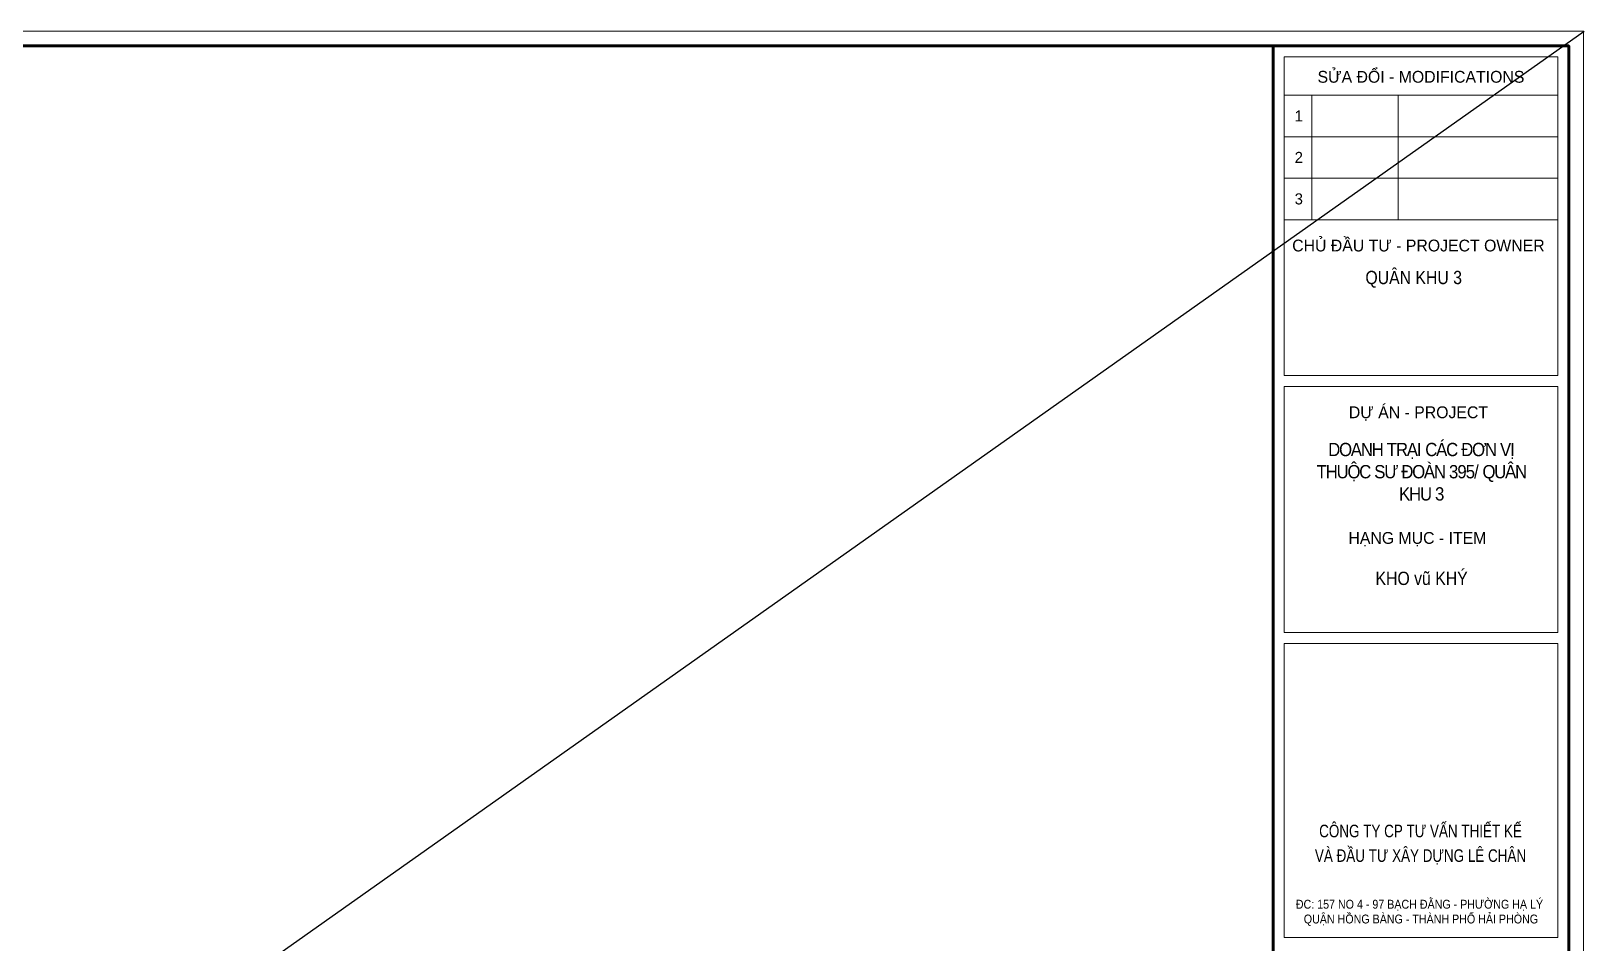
# Model space of a CAD drawing. Header units: millimetres. Extents: x -295047 to 304185, y -728047 to -308748.
# Drawn here: x 232779 to 249581, y -331541 to -321674 of the extents above; entities that cross this region are included whole.
import ezdxf
from ezdxf.enums import TextEntityAlignment as Align

# ---------------------------------------------------------------- set-up
doc = ezdxf.new("R2010")
doc.units = ezdxf.units.MM
doc.header["$MEASUREMENT"] = 0
doc.layers.get('Defpoints').update_dxf_attribs({"color": 1})
for name, color, linetype, lineweight in [('08. Net Text', 3, 'Continuous', 13), ('Khungten_LCDI', 7, 'Continuous', 5), ('LC Net thay', 7, 'Continuous', 25), ('LC Text1', 3, 'Continuous', 20)]:
    doc.layers.add(name, color=color, linetype=linetype, lineweight=lineweight)
doc.layers.add('KCS_Plotter', color=11, linetype='Continuous', plot=False)
doc.styles.add('Khungten', font='VHAVAN.TTF', dxfattribs={"width": 0.9, "height": 5000})
doc.styles.add('Text Khung Ten', font='VHAVAN.TTF')
doc.styles.add('Title', font='VHBLACK.TTF', dxfattribs={"width": 0.8})

# ---------------------------------------------------------------- blocks, each defined once
blk = doc.blocks.new('lcdi fix')
at = {"layer": 'Defpoints', "lineweight": 0}
blk.add_lwpolyline([(-1200, -14850), (-1200, 14850), (40800, 14850), (40800, -14850)], close=True, dxfattribs=at)
at = {"layer": 'Khungten_LCDI', "color": 5, "lineweight": 60}
blk.add_line((36600, 14650), (36600, -14650), dxfattribs=at)
at = {"layer": 'Khungten_LCDI', "color": 5, "lineweight": 25}
blk.add_line((40600, -14650), (40600, 14650), dxfattribs=at)
at = {"layer": 'Khungten_LCDI', "color": 9, "lineweight": 15}
for p, q in [((36750, 13981), (40450, 13981)), ((37123, 13981), (37123, 12297)), ((38293, 13981), (38293, 12297)), ((36750, 13420), (40450, 13420)), ((36750, 12858), (40450, 12858)), ((36750, 12297), (40450, 12297))]:
    blk.add_line(p, q, dxfattribs=at)
at = {"layer": 'Khungten_LCDI', "color": 5, "lineweight": 60}
blk.add_lwpolyline([(0, -14650), (0, 14650), (40600, 14650), (40600, -14650)], close=True, dxfattribs=at)
at = {"layer": 'Khungten_LCDI', "color": 9, "lineweight": 15}
for points in [[(36750, 10190), (40450, 10190), (40450, 14500), (36750, 14500)], [(36750, 6712), (40450, 6712), (40450, 10040), (36750, 10040)], [(36750, 2587), (40450, 2587), (40450, 6562), (36750, 6562)]]:
    blk.add_lwpolyline(points, close=True, dxfattribs=at)
at = {"color": 7, "style": 'Khungten'}
for s, p in [('söa ®æi - modifications', (38600, 14151)), ('chñ ®Çu t\xad - project owner', (38566, 11868)), ('dù ¸n - project', (38566, 9612)), ('h¹ng môc - item', (38552, 7912))]:
    blk.add_text(s, height=160, dxfattribs=at).set_placement(p, align=Align.CENTER)
at = {"color": 7, "style": 'Title', "width": 0.8}
for s, p in [('c«ng ty cp t\xad vÊn thiÕt kÕ', (38594, 3942)), ('vµ ®Çu t\xad x©y dùng lª ch©n', (38594, 3609))]:
    blk.add_text(s, height=170, dxfattribs=at).set_placement(p, align=Align.CENTER)
at = {"color": 4, "char_height": 180, "attachment_point": 5, "style": 'Khungten'}
for s, insert, width in [('{\\f.VnArialH|b0|i0|c0|p34;\\W0.85;qu©n khu 3}', (38502, 11491), 3815.43), ('\\pi2.84217E-014,l180.00006,t540.00019;{\\f.VnArialH|b0|i0|c0|p34;\\T0.9;doanh tr¹i c¸c ®¬n vÞ thuéc s\xad ®oµn 395/ qu©n khu 3}', (38514, 8887), 3461.98), ('{\\f.VnArialH|b0|i0|c0|p34;\\W0.85;KHO v\\fArial|b0|i0|c0|p34;ũ\\f.VnArialH|b0|i0|c0|p34; KHÝ}', (38609, 7444), 3815.43)]:
    blk.add_mtext(s, dxfattribs=dict(at, insert=insert, width=width))
at = {"color": 7, "insert": (38600, 3096), "char_height": 120, "attachment_point": 2, "style": 'Khungten'}
blk.add_mtext_dynamic_manual_height_columns('®c: 157 no 4 - 97 b¹ch ®»ng - ph\xadêng h¹ lý   quËn hång bµng - thµnh phè h¶i phßng ', width=3421.65, gutter_width=25, heights=[0], dxfattribs=at)
at = {"color": 7, "style": 'Khungten', "width": 0.8}
for tag, p in [('REVISION', (39499, -10746)), ('NGAYHT', (39546, -11609))]:
    blk.add_attdef(tag, text='', height=200, dxfattribs=at).set_placement(p, align=Align.CENTER)
at = {"layer": '08. Net Text', "color": 7, "style": 'Text Khung Ten'}
blk.add_text('1', height=150, dxfattribs=at).set_placement((36892, 13627))
at = {"layer": '08. Net Text', "color": 7, "ltscale": 2, "style": 'Text Khung Ten'}
for s, p in [('2', (36892, 13065)), ('3', (36892, 12504))]:
    blk.add_text(s, height=150, dxfattribs=at).set_placement(p)
at = {"layer": 'LC Text1', "style": 'Title', "width": 1.485915}
for tag, p, p2 in [('TENBANVE1', (36913, -8886), (40339, -8886)), ('TENBANVE2', (36913, -9562), (40339, -9562))]:
    blk.add_attdef(tag, text='', height=250, dxfattribs=at).set_placement(p, p2, align=Align.FIT)
at = {"layer": 'LC Text1', "style": 'Title', "width": 0.7}
blk.add_attdef('SOBANVE', text='', height=250, dxfattribs=at).set_placement((39562, -13896), align=Align.CENTER)

msp = doc.modelspace()

# ---------------------------------------------------------------- linework, layer by layer
at = {"layer": 'KCS_Plotter', "ltscale": 2}
msp.add_line((215985, -345433.5, 23.7), (249585, -321673.5, 23.7), dxfattribs=at)

# ---------------------------------------------------------------- block references
at = {"layer": 'LC Net thay', "extrusion": (0.000528397, 4.04352e-06, 1), "xscale": 0.7998127431915381, "yscale": 0.7998127431915381, "zscale": 0.7998127431915381, "rotation": 359.9999999999995}
msp.add_blockref('lcdi fix', (216944.7, -333550.7, 112.8), dxfattribs=at)

doc.saveas('drawing.dxf')
